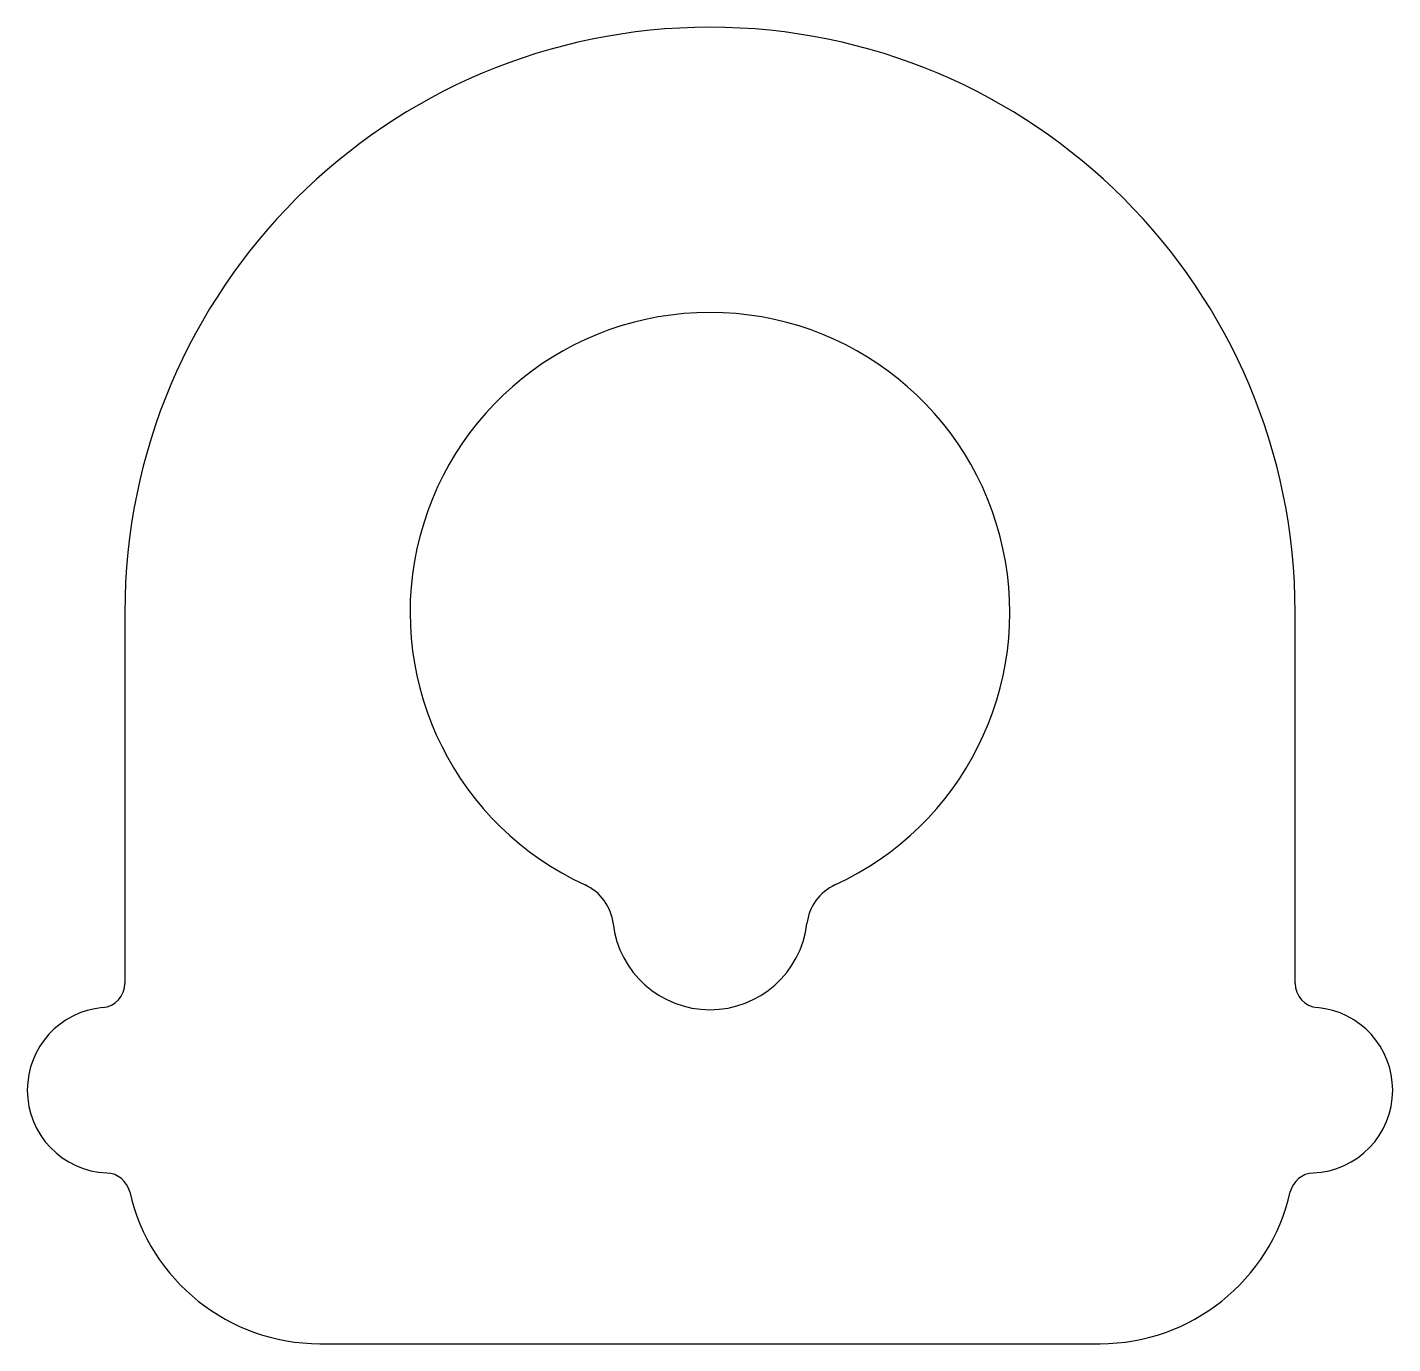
# Model space of a CAD drawing. Extents: x 2172.1 to 2200.1, y 1102.8 to 1129.8.
import ezdxf

# ---------------------------------------------------------------- set-up
doc = ezdxf.new("R2010")
doc.units = 0
doc.layers.get('0').update_dxf_attribs({"linetype": 'CONTINUOUS'})

msp = doc.modelspace()

# ---------------------------------------------------------------- linework, layer by layer
at = {"color": 0, "linetype": 'BYBLOCK'}
for p, q in [((2174.111, 1117.848), (2174.111, 1110.238)), ((2198.111, 1110.238), (2198.111, 1117.848)), ((2178.111, 1102.848), (2194.111, 1102.848))]:
    msp.add_line(p, q, dxfattribs=at)
for centre, radius, start, end in [((2186.111, 1117.848), 12, 0, 180), ((2186.111, 1117.848), 6.15, 294.6278, 245.3722), ((2183.132, 1111.348), 1, 6.6919, 65.3722), ((2189.091, 1111.348), 1, 114.6278, 173.3081), ((2186.111, 1111.698), 2, 186.6919, 353.3081), ((2173.611, 1110.238), 0.5, 275.2159, 360), ((2198.611, 1110.238), 0.5, 180, 264.7841), ((2173.811, 1108.048), 1.7, 95.2159, 180), ((2198.411, 1108.048), 1.7, 0, 84.7841), ((2173.811, 1108.048), 1.7, 180, 267.7106), ((2198.411, 1108.048), 1.7, 272.2894, 360), ((2173.723, 1105.849), 0.5, 12.8167, 87.7106), ((2198.499, 1105.849), 0.5, 92.2894, 167.1833), ((2178.111, 1106.848), 4, 192.8167, 270), ((2194.111, 1106.848), 4, 270, 347.1833)]:
    msp.add_arc(centre, radius, start, end, dxfattribs=at)

doc.saveas('drawing.dxf')
